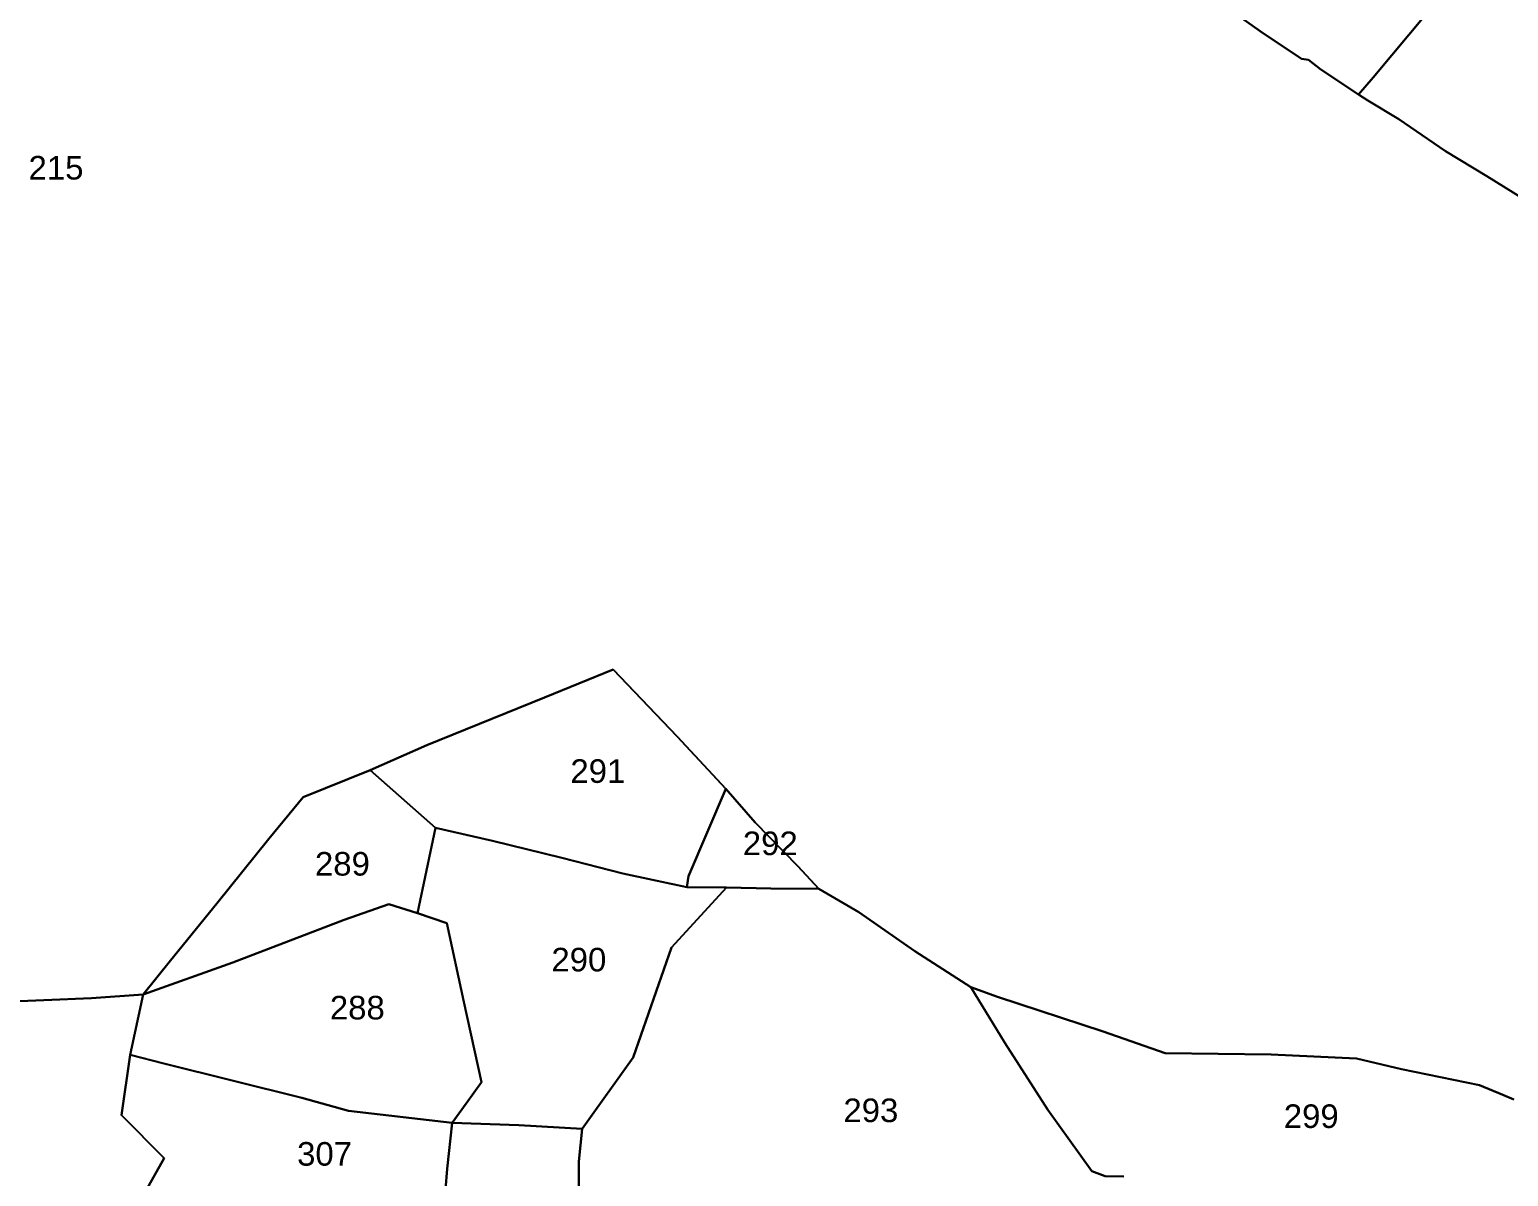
# Model space of a CAD drawing. Header units: inches. Extents: x 186800 to 194298, y 1604602 to 1613194.
# Drawn here: x 189738 to 190679, y 1608731 to 1609461 of the extents above; entities that cross this region are included whole.
import ezdxf

# ---------------------------------------------------------------- set-up
doc = ezdxf.new("R2010")
doc.units = ezdxf.units.IN
doc.header["$LTSCALE"] = 15
doc.header["$MEASUREMENT"] = 0
doc.layers.add('PLOT', color=7, linetype='Continuous')
doc.layers.add('PLOT NO', color=7, linetype='Continuous')
doc.styles.get("Standard").update_dxf_attribs({"font": 'arial.ttf'})

msp = doc.modelspace()

# ---------------------------------------------------------------- linework, layer by layer
at = {"layer": 'PLOT'}
for p, q in [((190503.84, 1609472.66), (190521.42, 1609460.36)), ((190521.42, 1609460.36), (190503.84, 1609472.66)), ((190627.77, 1609472.3), (190593.25, 1609430.87)), ((190593.25, 1609430.87), (190627.77, 1609472.3)), ((190521.42, 1609460.36), (190547.65, 1609442.79)), ((190547.65, 1609442.79), (190521.42, 1609460.36)), ((190547.65, 1609442.79), (190552.06, 1609442.1)), ((190552.06, 1609442.1), (190547.65, 1609442.79)), ((190552.06, 1609442.1), (190559.85, 1609435.87)), ((190559.85, 1609435.87), (190552.06, 1609442.1)), ((190559.85, 1609435.87), (190583.86, 1609420.06)), ((190583.86, 1609420.06), (190559.85, 1609435.87)), ((190593.25, 1609430.87), (190583.86, 1609420.06)), ((190583.86, 1609420.06), (190593.25, 1609430.87)), ((190583.86, 1609420.06), (190589.83, 1609416.11)), ((190589.83, 1609416.11), (190583.86, 1609420.06)), ((190589.83, 1609416.11), (190609.71, 1609404.26)), ((190609.71, 1609404.26), (190589.83, 1609416.11)), ((190609.71, 1609404.26), (190639.36, 1609383.98)), ((190639.36, 1609383.98), (190609.71, 1609404.26)), ((190639.36, 1609383.98), (190665.66, 1609368.08)), ((190665.66, 1609368.08), (190639.36, 1609383.98)), ((190665.66, 1609368.08), (190703.58, 1609344.3)), ((190703.58, 1609344.3), (190665.66, 1609368.08)), ((190109.38, 1609053.96), (190065.71, 1609036.27)), ((190065.71, 1609036.27), (190109.38, 1609053.96)), ((190150.14, 1609011.3), (190109.38, 1609053.96)), ((190109.38, 1609053.96), (190150.14, 1609011.3)), ((190065.71, 1609036.27), (189990.9, 1609005.81)), ((189990.9, 1609005.81), (190065.71, 1609036.27)), ((190181.17, 1608978.14), (190150.14, 1609011.3)), ((190150.14, 1609011.3), (190181.17, 1608978.14)), ((189990.9, 1609005.81), (189954.78, 1608990)), ((189954.78, 1608990), (189990.9, 1609005.81)), ((189954.78, 1608990), (189912.19, 1608972.74)), ((189912.19, 1608972.74), (189954.78, 1608990)), ((189996.36, 1608953.26), (189954.78, 1608990)), ((189954.78, 1608990), (189996.36, 1608953.26)), ((189912.19, 1608972.74), (189890.19, 1608946.2)), ((189890.19, 1608946.2), (189912.19, 1608972.74)), ((190181.17, 1608978.14), (190157.37, 1608922.51)), ((190157.37, 1608922.51), (190181.17, 1608978.14)), ((190199.94, 1608956.57), (190181.17, 1608978.14)), ((190181.17, 1608978.14), (190181.17, 1608978.14)), ((190181.17, 1608978.14), (190199.94, 1608956.57)), ((189984.97, 1608898.87), (189996.36, 1608953.26)), ((189996.36, 1608953.26), (189984.97, 1608898.87)), ((189996.36, 1608953.26), (189996.36, 1608953.26)), ((190032.7, 1608944.95), (189996.36, 1608953.26)), ((189996.36, 1608953.26), (190032.7, 1608944.95)), ((190227.04, 1608928.89), (190199.94, 1608956.57)), ((190199.94, 1608956.57), (190227.04, 1608928.89)), ((189890.19, 1608946.2), (189857.13, 1608905.09)), ((189857.13, 1608905.09), (189890.19, 1608946.2)), ((190076.73, 1608934.08), (190032.7, 1608944.95)), ((190032.7, 1608944.95), (190076.73, 1608934.08)), ((190115.6, 1608924.15), (190076.73, 1608934.08)), ((190076.73, 1608934.08), (190115.6, 1608924.15)), ((190156.36, 1608915.53), (190115.6, 1608924.15)), ((190115.6, 1608924.15), (190156.36, 1608915.53)), ((190157.37, 1608922.51), (190156.36, 1608915.53)), ((190156.36, 1608915.53), (190157.37, 1608922.51)), ((190240.42, 1608914.38), (190227.04, 1608928.89)), ((190227.04, 1608928.89), (190240.42, 1608914.38)), ((190181.68, 1608915.24), (190146.59, 1608876.95)), ((190146.59, 1608876.95), (190181.68, 1608915.24)), ((190156.36, 1608915.53), (190181.68, 1608915.24)), ((190181.68, 1608915.24), (190156.36, 1608915.53)), ((190156.36, 1608915.53), (190156.36, 1608915.53)), ((190209.75, 1608914.7), (190181.68, 1608915.24)), ((190181.68, 1608915.24), (190209.75, 1608914.7)), ((190240.42, 1608914.38), (190209.75, 1608914.7)), ((190209.75, 1608914.7), (190240.42, 1608914.38)), ((190265.83, 1608899.43), (190240.42, 1608914.38)), ((190240.42, 1608914.38), (190240.42, 1608914.38)), ((190240.42, 1608914.38), (190265.83, 1608899.43)), ((189857.13, 1608905.09), (189827.6, 1608868.74)), ((189827.6, 1608868.74), (189857.13, 1608905.09)), ((189938.26, 1608894.58), (189966.71, 1608904.71)), ((189966.71, 1608904.71), (189938.26, 1608894.58)), ((189966.71, 1608904.71), (189984.97, 1608898.87)), ((189984.97, 1608898.87), (189966.71, 1608904.71)), ((189867.24, 1608867.49), (189938.26, 1608894.58)), ((189938.26, 1608894.58), (189867.24, 1608867.49)), ((190003.67, 1608892.56), (189984.97, 1608898.87)), ((189984.97, 1608898.87), (189984.97, 1608898.87)), ((189984.97, 1608898.87), (190003.67, 1608892.56)), ((190301.59, 1608874.81), (190265.83, 1608899.43)), ((190265.83, 1608899.43), (190301.59, 1608874.81)), ((190014.41, 1608842.42), (190003.67, 1608892.56)), ((190003.67, 1608892.56), (190014.41, 1608842.42)), ((190146.59, 1608876.95), (190122.13, 1608807)), ((190122.13, 1608807), (190146.59, 1608876.95)), ((189827.6, 1608868.74), (189810.2, 1608847.08)), ((189810.2, 1608847.08), (189827.6, 1608868.74)), ((189810.2, 1608847.08), (189867.24, 1608867.49)), ((189867.24, 1608867.49), (189810.2, 1608847.08)), ((190337.25, 1608851.72), (190301.59, 1608874.81)), ((190301.59, 1608874.81), (190337.25, 1608851.72)), ((189810.2, 1608847.08), (189777.3, 1608844.74)), ((189777.3, 1608844.74), (189810.2, 1608847.08)), ((189801.97, 1608808.76), (189810.2, 1608847.08)), ((189810.2, 1608847.08), (189801.97, 1608808.76)), ((190358.89, 1608816.45), (190337.25, 1608851.72)), ((190337.25, 1608851.72), (190337.25, 1608851.72)), ((190354.13, 1608845.7), (190337.25, 1608851.72)), ((190337.25, 1608851.72), (190358.89, 1608816.45)), ((190337.25, 1608851.72), (190354.13, 1608845.7)), ((189777.3, 1608844.74), (189708.51, 1608841.84)), ((189708.51, 1608841.84), (189777.3, 1608844.74)), ((190025.72, 1608791.35), (190014.41, 1608842.42)), ((190014.41, 1608842.42), (190025.72, 1608791.35)), ((190421.41, 1608823.47), (190354.13, 1608845.7)), ((190354.13, 1608845.7), (190421.41, 1608823.47)), ((190460.92, 1608809.85), (190421.41, 1608823.47)), ((190421.41, 1608823.47), (190421.41, 1608823.47)), ((190421.41, 1608823.47), (190460.92, 1608809.85)), ((190386.23, 1608773.81), (190358.89, 1608816.45)), ((190358.89, 1608816.45), (190386.23, 1608773.81)), ((190528.35, 1608808.98), (190460.92, 1608809.85)), ((190460.92, 1608809.85), (190528.35, 1608808.98)), ((189801.97, 1608808.76), (189796.48, 1608770.33)), ((189796.48, 1608770.33), (189801.97, 1608808.76)), ((189823.44, 1608803.11), (189801.97, 1608808.76)), ((189801.97, 1608808.76), (189823.44, 1608803.11)), ((189911.35, 1608781.37), (189823.44, 1608803.11)), ((189823.44, 1608803.11), (189911.35, 1608781.37)), ((190122.13, 1608807), (190089.69, 1608761.6)), ((190089.69, 1608761.6), (190122.13, 1608807)), ((190582.6, 1608806.45), (190528.35, 1608808.98)), ((190528.35, 1608808.98), (190582.6, 1608806.45)), ((190611.36, 1608799.63), (190582.6, 1608806.45)), ((190582.6, 1608806.45), (190611.36, 1608799.63)), ((190015.78, 1608777.81), (190025.72, 1608791.35)), ((190025.72, 1608791.35), (190015.78, 1608777.81)), ((190661.06, 1608789.31), (190611.36, 1608799.63)), ((190611.36, 1608799.63), (190661.06, 1608789.31)), ((189940.97, 1608772.99), (189911.35, 1608781.37)), ((189911.35, 1608781.37), (189940.97, 1608772.99)), ((190675.73, 1608783.23), (190661.06, 1608789.31)), ((190661.06, 1608789.31), (190675.73, 1608783.23)), ((190682.9, 1608780.26), (190675.73, 1608783.23)), ((190675.73, 1608783.23), (190682.9, 1608780.26)), ((190006.94, 1608765.46), (189940.97, 1608772.99)), ((189940.97, 1608772.99), (190006.94, 1608765.46)), ((190006.94, 1608765.46), (190015.78, 1608777.81)), ((190015.78, 1608777.81), (190006.94, 1608765.46)), ((190414.14, 1608734.66), (190386.23, 1608773.81)), ((190386.23, 1608773.81), (190414.14, 1608734.66)), ((189796.48, 1608770.33), (189823.6, 1608742.97)), ((189823.6, 1608742.97), (189796.48, 1608770.33)), ((190003.76, 1608736.11), (190006.94, 1608765.46)), ((190006.94, 1608765.46), (190003.76, 1608736.11)), ((190006.94, 1608765.46), (190006.94, 1608765.46)), ((190049.47, 1608763.94), (190006.94, 1608765.46)), ((190006.94, 1608765.46), (190049.47, 1608763.94)), ((190089.69, 1608761.6), (190049.47, 1608763.94)), ((190049.47, 1608763.94), (190089.69, 1608761.6)), ((190089.69, 1608761.6), (190087.57, 1608740.77)), ((190087.57, 1608740.77), (190089.69, 1608761.6)), ((190089.69, 1608761.6), (190089.69, 1608761.6)), ((189823.6, 1608742.97), (189811.87, 1608722.17)), ((189811.87, 1608722.17), (189823.6, 1608742.97)), ((189997.85, 1608659.7), (190003.76, 1608736.11)), ((190003.76, 1608736.11), (189997.85, 1608659.7)), ((190087.57, 1608740.77), (190087.6, 1608702.91)), ((190087.6, 1608702.91), (190087.57, 1608740.77)), ((190422.73, 1608731.46), (190414.14, 1608734.66)), ((190414.14, 1608734.66), (190422.73, 1608731.46)), ((190434.47, 1608731.19), (190422.73, 1608731.46)), ((190422.73, 1608731.46), (190434.47, 1608731.19))]:
    msp.add_line(p, q, dxfattribs=at)

# ---------------------------------------------------------------- texts
at = {"layer": 'PLOT NO', "color": 7}
for s, p in [('215', (189737.28, 1609365.88)), ('291', (190082.23, 1608981.83)), ('292', (190192.01, 1608935.84)), ('289', (189919.63, 1608922.82)), ('290', (190070.15, 1608861.83)), ('288', (189929.11, 1608831.25)), ('299', (190536.38, 1608762.17)), ('307', (189908.27, 1608738.18))]:
    msp.add_text(s, height=15, dxfattribs=at).set_placement(p)
at = {"layer": 'PLOT NO', "color": 7, "oblique": 360}
msp.add_text('293', height=15, dxfattribs=at).set_placement((190256.03, 1608765.9))

doc.saveas('drawing.dxf')
